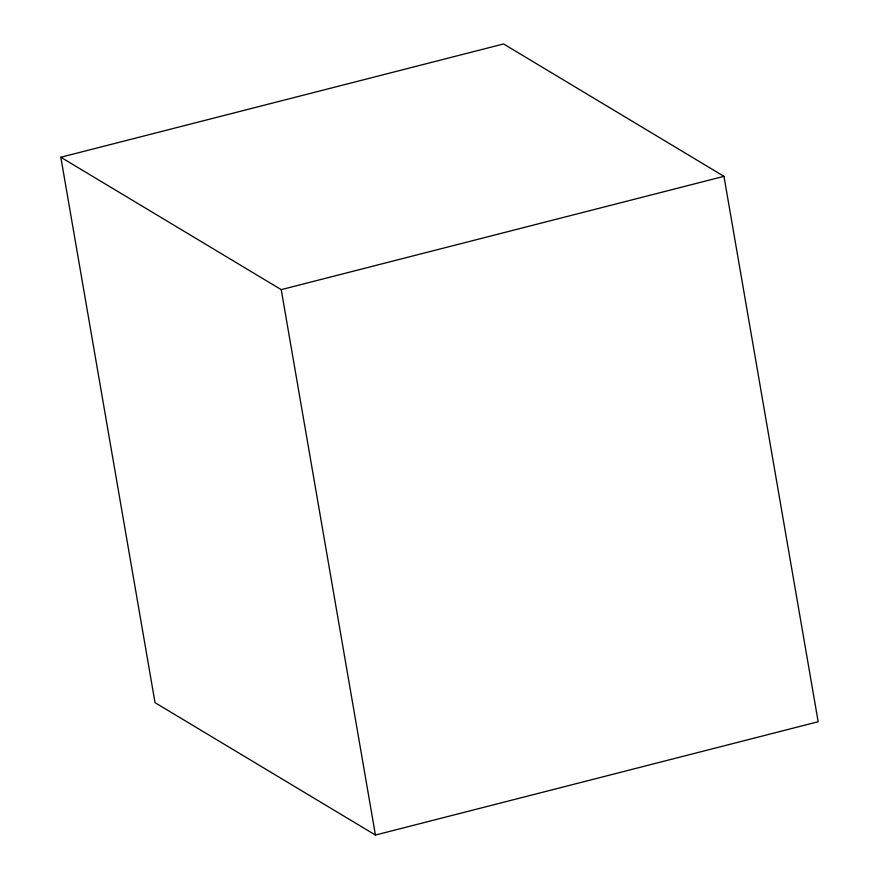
<?xml version="1.0" encoding="UTF-8"?>
<svg xmlns="http://www.w3.org/2000/svg" width="879" height="879" viewBox="0 0 879 879"><rect width="100%" height="100%" fill="white"/><g stroke="black" fill="none" stroke-linecap="round" stroke-linejoin="round"><path stroke-width="1.32" d="M60.827 157.253L503.568 43.95L723.966 176.338L818.173 721.747L375.432 835.05L155.034 702.662L60.827 157.253L281.225 289.641L723.966 176.338M281.225 289.641L375.432 835.05"/></g></svg>
